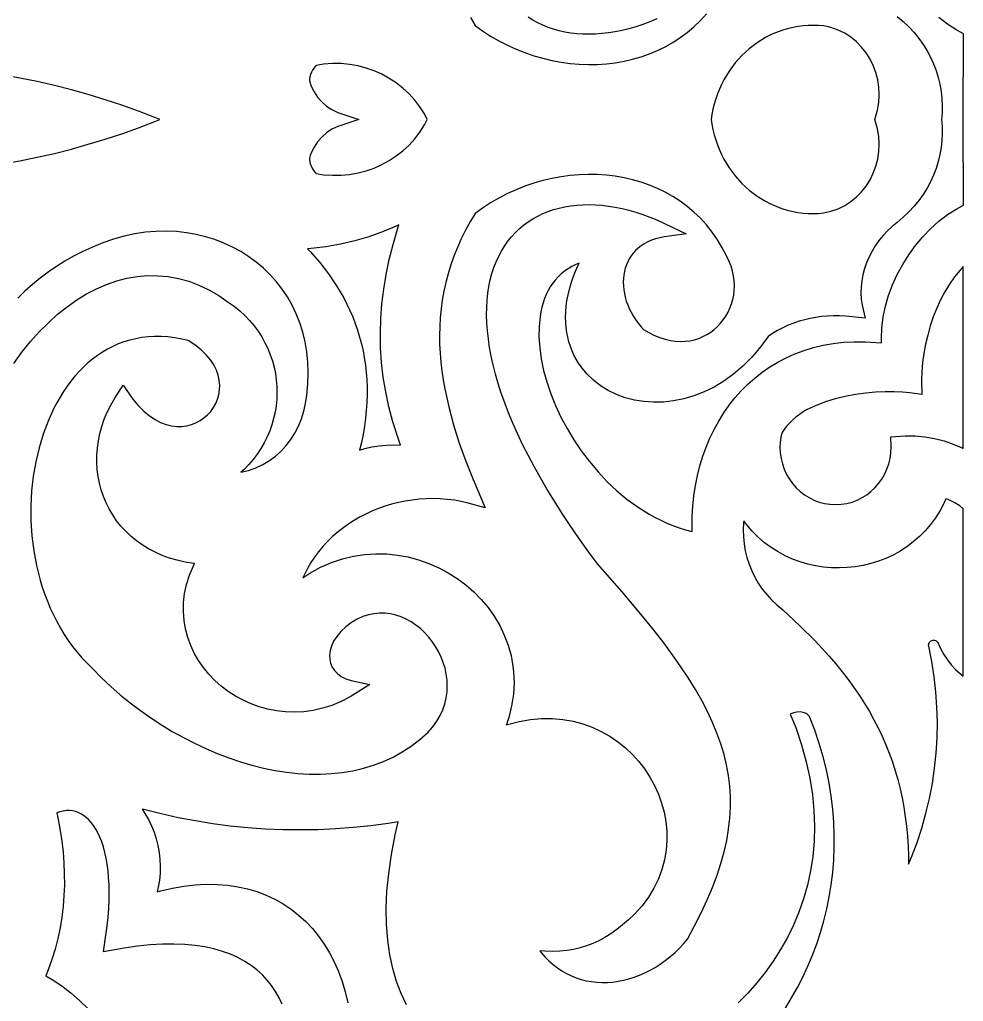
# Model space of a CAD drawing. Extents: x -375 to 375, y -1025 to 1025.
# Drawn here: x -192.5 to -135, y 319.1 to 379 of the extents above; entities that cross this region are included whole.
import ezdxf

# ---------------------------------------------------------------- set-up
doc = ezdxf.new("R2010")
doc.units = 0
doc.layers.add('LAYER_10', color=1, linetype='CONTINUOUS')

msp = doc.modelspace()

# ---------------------------------------------------------------- linework, layer by layer
at = {"layer": 'LAYER_10'}
for points in [[(-165.055, 379.078), (-164.763, 378.593), (-164.324, 378.277), (-163.827, 377.955), (-163.318, 377.661), (-162.799, 377.393), (-162.27, 377.153), (-161.733, 376.939), (-161.189, 376.754), (-160.64, 376.595), (-160.087, 376.465), (-159.532, 376.362), (-158.976, 376.286), (-158.42, 376.239), (-157.866, 376.219), (-157.314, 376.227), (-156.767, 376.264), (-156.226, 376.328), (-155.692, 376.42), (-155.167, 376.541), (-154.651, 376.689), (-154.147, 376.866), (-153.655, 377.071), (-153.177, 377.305), (-152.713, 377.566), (-152.267, 377.857), (-151.838, 378.175), (-151.427, 378.522), (-151.037, 378.898), (-150.668, 379.303)], [(-153.689, 378.995), (-154.123, 378.819), (-154.552, 378.662), (-154.977, 378.523), (-155.398, 378.403), (-155.815, 378.3), (-156.228, 378.216), (-156.635, 378.15), (-157.036, 378.102), (-157.432, 378.072), (-157.821, 378.06), (-158.203, 378.066), (-158.578, 378.09), (-158.945, 378.132), (-159.303, 378.191), (-159.653, 378.269), (-159.994, 378.365), (-160.325, 378.479), (-160.646, 378.61), (-160.956, 378.76), (-161.255, 378.927), (-161.541, 379.112)], [(-139.029, 379.149), (-138.665, 378.837), (-138.324, 378.507), (-138.008, 378.163), (-137.717, 377.806), (-137.453, 377.436), (-137.215, 377.054), (-137.004, 376.662), (-136.819, 376.26), (-136.662, 375.85), (-136.532, 375.432), (-136.429, 375.008), (-136.354, 374.578), (-136.307, 374.144), (-136.289, 373.707), (-136.298, 373.268), (-136.333, 372.864), (-136.298, 372.461), (-136.289, 372.022), (-136.307, 371.585), (-136.354, 371.151), (-136.429, 370.721), (-136.532, 370.297), (-136.662, 369.879), (-136.819, 369.469), (-137.004, 369.067), (-137.215, 368.675), (-137.453, 368.293), (-137.717, 367.923), (-138.008, 367.566), (-138.324, 367.222), (-138.665, 366.892), (-139.029, 366.58), (-139.346, 366.327), (-139.632, 366.062), (-139.898, 365.778), (-140.144, 365.475), (-140.369, 365.156), (-140.57, 364.823), (-140.748, 364.479), (-140.9, 364.124), (-141.027, 363.761), (-141.125, 363.393), (-141.196, 363.02), (-141.237, 362.646), (-141.249, 362.272), (-141.229, 361.9), (-141.177, 361.531), (-140.99, 360.73), (-142.182, 360.858), (-142.55, 360.875), (-142.916, 360.878), (-143.277, 360.864), (-143.634, 360.835), (-143.986, 360.789), (-144.333, 360.727), (-144.675, 360.648), (-145.013, 360.551), (-145.347, 360.438), (-145.677, 360.307), (-146.002, 360.157), (-146.323, 359.99), (-146.639, 359.803), (-146.909, 359.626), (-147.115, 359.327), (-147.366, 358.992), (-147.624, 358.673), (-147.891, 358.369), (-148.437, 357.816), (-149.008, 357.327), (-149.596, 356.901), (-150.198, 356.538), (-150.811, 356.237), (-151.429, 355.996), (-152.05, 355.814), (-152.67, 355.69), (-153.284, 355.622), (-153.89, 355.609), (-154.483, 355.65), (-155.06, 355.743), (-155.616, 355.888), (-156.148, 356.082), (-156.652, 356.326), (-157.125, 356.617), (-157.561, 356.955), (-157.957, 357.338), (-158.306, 357.762), (-158.466, 357.994), (-158.611, 358.234), (-158.742, 358.484), (-158.86, 358.743), (-158.963, 359.012), (-159.052, 359.29), (-159.125, 359.576), (-159.182, 359.872), (-159.223, 360.175), (-159.247, 360.487), (-159.255, 360.806), (-159.244, 361.133), (-159.216, 361.466), (-159.169, 361.807), (-159.104, 362.154), (-159.02, 362.508), (-158.916, 362.868), (-158.793, 363.234), (-158.649, 363.606), (-158.485, 363.983), (-158.43, 364.096), (-158.621, 364.017), (-158.871, 363.893), (-159.105, 363.754), (-159.323, 363.601), (-159.525, 363.436), (-159.713, 363.257), (-159.885, 363.066), (-160.044, 362.863), (-160.188, 362.647), (-160.318, 362.42), (-160.435, 362.181), (-160.538, 361.932), (-160.628, 361.671), (-160.704, 361.401), (-160.766, 361.12), (-160.815, 360.834), (-160.874, 360.226), (-160.88, 359.591), (-160.835, 358.931), (-160.738, 358.25), (-160.592, 357.554), (-160.398, 356.847), (-160.157, 356.133), (-159.87, 355.418), (-159.539, 354.706), (-159.166, 354.002), (-158.751, 353.311), (-158.297, 352.637), (-157.806, 351.985), (-157.278, 351.359), (-156.716, 350.763), (-156.121, 350.204), (-155.494, 349.684), (-154.838, 349.208), (-154.151, 348.779), (-153.801, 348.586), (-153.443, 348.405), (-153.078, 348.239), (-152.708, 348.087), (-152.331, 347.951), (-151.949, 347.831), (-151.561, 347.726), (-151.537, 347.721), (-151.545, 347.981), (-151.534, 348.634), (-151.495, 349.276), (-151.428, 349.908), (-151.333, 350.529), (-151.21, 351.137), (-151.06, 351.731), (-150.884, 352.311), (-150.681, 352.875), (-150.452, 353.423), (-150.197, 353.953), (-149.917, 354.465), (-149.611, 354.957), (-149.281, 355.428), (-148.927, 355.878), (-148.549, 356.305), (-148.147, 356.708), (-147.722, 357.086), (-147.275, 357.438), (-146.805, 357.763), (-146.313, 358.06), (-145.801, 358.327), (-145.267, 358.565), (-144.713, 358.771), (-144.14, 358.946), (-143.547, 359.087), (-142.936, 359.194), (-142.306, 359.266), (-141.659, 359.302), (-140.994, 359.302), (-140.312, 359.263), (-139.983, 359.227), (-139.993, 359.499), (-139.969, 360.152), (-139.885, 360.812), (-139.747, 361.472), (-139.556, 362.126), (-139.315, 362.771), (-139.029, 363.401), (-138.699, 364.014), (-138.328, 364.603), (-137.92, 365.166), (-137.476, 365.698), (-137, 366.193), (-136.495, 366.649), (-135.962, 367.059), (-135.404, 367.419), (-135, 367.632), (-135.002, 372.864), (-135, 378.097), (-135.404, 378.31), (-135.962, 378.67), (-136.495, 379.08)], [(-193.584, 370.147), (-192.528, 370.338), (-191.476, 370.554), (-190.43, 370.794), (-189.39, 371.059), (-188.357, 371.347), (-187.331, 371.66), (-186.312, 371.996), (-185.301, 372.357), (-184.298, 372.741), (-183.999, 372.864), (-184.298, 372.988), (-185.301, 373.372), (-186.312, 373.732), (-187.331, 374.069), (-188.357, 374.382), (-189.39, 374.67), (-190.43, 374.935), (-191.476, 375.175), (-192.528, 375.391), (-193.584, 375.582)], [(-192.908, 357.971), (-192.404, 358.661), (-191.882, 359.308), (-191.345, 359.909), (-190.794, 360.465), (-190.229, 360.975), (-189.653, 361.437), (-189.065, 361.851), (-188.467, 362.217), (-187.86, 362.533), (-187.246, 362.798), (-186.626, 363.012), (-186, 363.173), (-185.372, 363.281), (-184.741, 363.334), (-184.109, 363.332), (-183.479, 363.275), (-182.852, 363.16), (-182.229, 362.988), (-181.613, 362.759), (-181.004, 362.471), (-180.404, 362.125), (-179.821, 361.725), (-179.465, 361.469), (-179.127, 361.193), (-178.812, 360.9), (-178.52, 360.593), (-178.252, 360.273), (-178.007, 359.94), (-177.786, 359.596), (-177.589, 359.242), (-177.414, 358.879), (-177.264, 358.508), (-177.137, 358.13), (-177.034, 357.747), (-176.954, 357.36), (-176.898, 356.97), (-176.865, 356.577), (-176.856, 356.183), (-176.871, 355.79), (-176.909, 355.398), (-176.971, 355.008), (-177.056, 354.622), (-177.165, 354.241), (-177.297, 353.865), (-177.453, 353.496), (-177.633, 353.136), (-177.835, 352.784), (-178.062, 352.443), (-178.311, 352.113), (-178.584, 351.797), (-178.88, 351.494), (-179.049, 351.341), (-178.587, 351.454), (-178.14, 351.611), (-177.717, 351.81), (-177.319, 352.046), (-176.948, 352.319), (-176.605, 352.626), (-176.292, 352.965), (-176.009, 353.333), (-175.758, 353.729), (-175.541, 354.149), (-175.359, 354.593), (-175.214, 355.057), (-175.107, 355.539), (-175.038, 356.046), (-174.967, 356.735), (-174.942, 357.402), (-174.963, 358.052), (-175.026, 358.683), (-175.13, 359.295), (-175.275, 359.886), (-175.458, 360.456), (-175.677, 361.005), (-175.932, 361.53), (-176.22, 362.032), (-176.541, 362.509), (-176.893, 362.961), (-177.274, 363.386), (-177.683, 363.784), (-178.119, 364.153), (-178.579, 364.492), (-179.063, 364.801), (-179.569, 365.079), (-180.096, 365.323), (-180.642, 365.534), (-181.205, 365.711), (-181.784, 365.851), (-182.378, 365.955), (-182.985, 366.021), (-183.603, 366.048), (-184.231, 366.035), (-184.868, 365.981), (-185.512, 365.886), (-186.162, 365.747), (-186.815, 365.564), (-187.472, 365.335), (-188.134, 365.058), (-188.701, 364.803), (-189.252, 364.524), (-189.788, 364.222), (-190.308, 363.898), (-190.813, 363.553), (-191.3, 363.186), (-191.77, 362.799), (-192.223, 362.393), (-192.656, 361.969)], [(-145.855, 318.647), (-145.477, 319.263), (-145.121, 319.894), (-144.789, 320.54), (-144.481, 321.201), (-144.198, 321.875), (-143.941, 322.561), (-143.709, 323.26), (-143.504, 323.971), (-143.327, 324.692), (-143.177, 325.424), (-143.056, 326.166), (-142.964, 326.916), (-142.901, 327.675), (-142.87, 328.442), (-142.869, 329.217), (-142.9, 329.998), (-142.963, 330.785), (-143.059, 331.577), (-143.189, 332.374), (-143.353, 333.176), (-143.552, 333.981), (-143.787, 334.789), (-144.058, 335.6), (-144.355, 336.383), (-144.401, 336.451), (-144.462, 336.519), (-144.53, 336.576), (-144.595, 336.619), (-144.768, 336.689), (-144.953, 336.718), (-145.153, 336.708), (-145.359, 336.659), (-145.554, 336.575), (-145.225, 335.758), (-144.868, 334.709), (-144.579, 333.678), (-144.358, 332.665), (-144.201, 331.672), (-144.108, 330.698), (-144.075, 329.744), (-144.101, 328.812), (-144.183, 327.901), (-144.319, 327.014), (-144.506, 326.15), (-144.744, 325.311), (-145.029, 324.497), (-145.358, 323.709), (-145.73, 322.947), (-146.143, 322.212), (-146.593, 321.505), (-147.08, 320.826), (-147.599, 320.176), (-148.15, 319.556), (-148.729, 318.966)], [(-176.537, 318.878), (-176.723, 319.276), (-176.937, 319.656), (-177.178, 320.015), (-177.447, 320.355), (-177.745, 320.674), (-178.072, 320.971), (-178.429, 321.246), (-178.818, 321.497), (-179.238, 321.725), (-179.691, 321.927), (-180.178, 322.104), (-180.699, 322.252), (-181.255, 322.372), (-181.846, 322.463), (-182.474, 322.522), (-183.138, 322.548), (-183.838, 322.542), (-184.577, 322.5), (-185.353, 322.423), (-186.168, 322.309), (-187.442, 322.082), (-187.282, 323.095), (-187.208, 323.657), (-187.152, 324.2), (-187.113, 324.722), (-187.091, 325.224), (-187.085, 325.705), (-187.094, 326.166), (-187.118, 326.605), (-187.156, 327.023), (-187.208, 327.419), (-187.273, 327.794), (-187.35, 328.146), (-187.439, 328.476), (-187.539, 328.783), (-187.65, 329.067), (-187.77, 329.328), (-187.898, 329.566), (-188.035, 329.78), (-188.178, 329.971), (-188.327, 330.139), (-188.482, 330.283), (-188.642, 330.405), (-188.805, 330.506), (-188.973, 330.585), (-189.145, 330.643), (-189.322, 330.68), (-189.504, 330.697), (-189.691, 330.693), (-189.885, 330.667), (-190.085, 330.619), (-190.286, 330.549), (-190.198, 330.146), (-190.075, 329.487), (-189.976, 328.826), (-189.9, 328.164), (-189.848, 327.501), (-189.821, 326.837), (-189.819, 326.174), (-189.843, 325.512), (-189.894, 324.853), (-189.973, 324.195), (-190.079, 323.541), (-190.214, 322.891), (-190.379, 322.246), (-190.574, 321.607), (-190.799, 320.974), (-190.949, 320.609), (-190.569, 320.392), (-189.979, 320), (-189.423, 319.574), (-188.901, 319.117), (-188.415, 318.63)], [(-168.949, 318.834), (-169.276, 319.528), (-169.556, 320.27), (-169.788, 321.062), (-169.969, 321.903), (-170.097, 322.794), (-170.171, 323.736), (-170.187, 324.727), (-170.146, 325.771), (-170.043, 326.866), (-169.878, 328.013), (-169.648, 329.214), (-169.46, 330.012), (-170.072, 329.912), (-171.139, 329.77), (-172.208, 329.658), (-173.279, 329.578), (-174.351, 329.53), (-175.423, 329.512), (-176.495, 329.526), (-177.566, 329.571), (-178.635, 329.647), (-179.701, 329.754), (-180.764, 329.892), (-181.823, 330.06), (-182.877, 330.26), (-183.925, 330.491), (-184.968, 330.752), (-185.082, 330.785), (-184.906, 330.52), (-184.693, 330.147), (-184.507, 329.763), (-184.348, 329.369), (-184.216, 328.966), (-184.113, 328.556), (-184.037, 328.14), (-183.99, 327.72), (-183.972, 327.297), (-183.982, 326.873), (-184.022, 326.448), (-184.092, 326.025), (-184.159, 325.739), (-183.957, 325.797), (-183.234, 325.963), (-182.528, 326.084), (-181.837, 326.162), (-181.163, 326.197), (-180.507, 326.19), (-179.869, 326.141), (-179.25, 326.05), (-178.651, 325.92), (-178.074, 325.749), (-177.518, 325.539), (-176.985, 325.291), (-176.476, 325.005), (-175.991, 324.682), (-175.532, 324.323), (-175.1, 323.929), (-174.695, 323.501), (-174.319, 323.04), (-173.971, 322.547), (-173.653, 322.023), (-173.366, 321.468), (-173.109, 320.884), (-172.884, 320.272), (-172.691, 319.632), (-172.531, 318.966)]]:
    msp.add_lwpolyline(points, dxfattribs=at)
for points in [[(-144.151, 367.124), (-143.838, 367.134), (-143.534, 367.159), (-143.075, 367.259), (-142.642, 367.411), (-142.237, 367.61), (-141.861, 367.852), (-141.517, 368.133), (-141.205, 368.451), (-140.93, 368.801), (-140.691, 369.18), (-140.492, 369.583), (-140.334, 370.007), (-140.22, 370.447), (-140.151, 370.9), (-140.129, 371.362), (-140.157, 371.829), (-140.235, 372.297), (-140.395, 372.864), (-140.235, 373.432), (-140.157, 373.9), (-140.129, 374.367), (-140.151, 374.829), (-140.22, 375.282), (-140.334, 375.722), (-140.492, 376.146), (-140.691, 376.549), (-140.93, 376.928), (-141.205, 377.278), (-141.517, 377.596), (-141.861, 377.877), (-142.237, 378.119), (-142.642, 378.318), (-143.08, 378.471), (-143.302, 378.527), (-143.53, 378.569), (-143.838, 378.595), (-144.151, 378.605), (-144.461, 378.598), (-144.768, 378.575), (-145.071, 378.537), (-145.371, 378.483), (-145.665, 378.415), (-145.955, 378.331), (-146.24, 378.234), (-146.519, 378.122), (-146.792, 377.997), (-147.056, 377.86), (-147.571, 377.542), (-148.052, 377.178), (-148.498, 376.767), (-148.907, 376.312), (-149.277, 375.814), (-149.443, 375.555), (-149.599, 375.284), (-149.742, 375.004), (-149.874, 374.715), (-149.993, 374.419), (-150.098, 374.115), (-150.19, 373.803), (-150.268, 373.484), (-150.331, 373.158), (-150.374, 372.864), (-150.331, 372.57), (-150.268, 372.245), (-150.19, 371.926), (-150.098, 371.614), (-149.993, 371.31), (-149.874, 371.013), (-149.742, 370.725), (-149.599, 370.445), (-149.443, 370.174), (-149.277, 369.915), (-148.907, 369.417), (-148.498, 368.962), (-148.052, 368.551), (-147.571, 368.187), (-147.056, 367.869), (-146.792, 367.732), (-146.519, 367.607), (-146.24, 367.495), (-145.955, 367.398), (-145.665, 367.314), (-145.371, 367.246), (-145.071, 367.192), (-144.768, 367.153), (-144.461, 367.131)], [(-170.453, 370.111), (-170.004, 370.357), (-169.577, 370.638), (-169.175, 370.953), (-168.801, 371.301), (-168.456, 371.681), (-168.144, 372.09), (-167.867, 372.529), (-167.695, 372.864), (-167.867, 373.2), (-168.144, 373.638), (-168.456, 374.048), (-168.801, 374.428), (-169.175, 374.776), (-169.577, 375.091), (-170.004, 375.372), (-170.453, 375.618), (-170.923, 375.827), (-171.409, 375.998), (-171.911, 376.129), (-172.424, 376.22), (-172.947, 376.268), (-173.477, 376.273), (-174.012, 376.234), (-174.465, 376.162), (-174.514, 376.113), (-174.607, 375.998), (-174.687, 375.875), (-174.753, 375.745), (-174.806, 375.61), (-174.844, 375.471), (-174.867, 375.328), (-174.872, 375.225), (-174.763, 374.892), (-174.594, 374.546), (-174.38, 374.227), (-174.125, 373.938), (-173.832, 373.684), (-173.505, 373.467), (-173.147, 373.293), (-171.871, 372.864), (-173.147, 372.436), (-173.505, 372.262), (-173.832, 372.045), (-174.125, 371.791), (-174.38, 371.502), (-174.594, 371.183), (-174.765, 370.832), (-174.83, 370.655), (-174.873, 370.509), (-174.867, 370.401), (-174.844, 370.258), (-174.806, 370.119), (-174.753, 369.984), (-174.687, 369.854), (-174.607, 369.731), (-174.514, 369.616), (-174.465, 369.567), (-174.012, 369.495), (-173.477, 369.456), (-172.947, 369.461), (-172.424, 369.509), (-171.911, 369.6), (-171.409, 369.731), (-170.923, 369.902)], [(-158.799, 336.146), (-158.2, 335.985), (-157.625, 335.777), (-157.076, 335.524), (-156.556, 335.229), (-156.064, 334.895), (-155.604, 334.524), (-155.177, 334.12), (-154.785, 333.686), (-154.428, 333.224), (-154.11, 332.737), (-153.831, 332.228), (-153.593, 331.699), (-153.399, 331.154), (-153.249, 330.595), (-153.145, 330.024), (-153.09, 329.446), (-153.084, 328.862), (-153.131, 328.276), (-153.231, 327.69), (-153.387, 327.109), (-153.599, 326.535), (-153.869, 325.971), (-154.2, 325.42), (-154.591, 324.887), (-155.045, 324.371), (-155.417, 324.027), (-155.777, 323.718), (-156.136, 323.436), (-156.496, 323.182), (-156.858, 322.954), (-157.224, 322.754), (-157.597, 322.582), (-157.978, 322.436), (-158.369, 322.317), (-158.77, 322.225), (-159.184, 322.16), (-159.611, 322.12), (-160.054, 322.105), (-160.515, 322.115), (-160.826, 322.137), (-160.764, 322.055), (-160.527, 321.78), (-160.279, 321.529), (-160.021, 321.3), (-159.753, 321.094), (-159.477, 320.911), (-159.193, 320.749), (-158.901, 320.609), (-158.602, 320.49), (-158.298, 320.392), (-157.987, 320.315), (-157.672, 320.258), (-157.353, 320.222), (-157.031, 320.206), (-156.706, 320.211), (-156.379, 320.235), (-156.051, 320.279), (-155.722, 320.343), (-155.395, 320.426), (-155.068, 320.529), (-154.744, 320.651), (-154.422, 320.791), (-154.105, 320.951), (-153.792, 321.128), (-153.484, 321.325), (-153.183, 321.539), (-152.889, 321.771), (-152.603, 322.021), (-152.326, 322.289), (-152.058, 322.573), (-151.817, 322.856), (-151.385, 323.658), (-150.981, 324.462), (-150.619, 325.244), (-150.299, 326.005), (-150.021, 326.747), (-149.783, 327.472), (-149.587, 328.181), (-149.43, 328.875), (-149.314, 329.557), (-149.237, 330.228), (-149.2, 330.889), (-149.202, 331.543), (-149.242, 332.192), (-149.321, 332.837), (-149.439, 333.481), (-149.595, 334.124), (-149.79, 334.769), (-150.023, 335.418), (-150.294, 336.073), (-150.605, 336.734), (-150.953, 337.403), (-151.34, 338.082), (-151.765, 338.773), (-152.229, 339.476), (-152.73, 340.193), (-153.27, 340.927), (-153.847, 341.677), (-154.461, 342.445), (-155.802, 344.046), (-157.301, 345.749), (-157.891, 346.545), (-158.446, 347.32), (-158.971, 348.081), (-159.468, 348.83), (-159.937, 349.565), (-160.379, 350.286), (-160.793, 350.995), (-161.18, 351.69), (-161.541, 352.371), (-161.876, 353.039), (-162.185, 353.693), (-162.469, 354.334), (-162.729, 354.961), (-162.964, 355.574), (-163.176, 356.173), (-163.363, 356.759), (-163.528, 357.33), (-163.67, 357.887), (-163.79, 358.431), (-163.888, 358.96), (-163.964, 359.475), (-164.02, 359.975), (-164.054, 360.462), (-164.068, 360.934), (-164.062, 361.391), (-164.037, 361.834), (-163.992, 362.263), (-163.928, 362.676), (-163.845, 363.075), (-163.744, 363.458), (-163.625, 363.826), (-163.488, 364.179), (-163.335, 364.516), (-163.164, 364.837), (-162.977, 365.142), (-162.775, 365.43), (-162.557, 365.702), (-162.324, 365.956), (-162.076, 366.194), (-161.815, 366.414), (-161.541, 366.617), (-161.255, 366.802), (-160.956, 366.969), (-160.646, 367.119), (-160.325, 367.25), (-159.994, 367.364), (-159.653, 367.46), (-159.303, 367.538), (-158.945, 367.597), (-158.578, 367.639), (-158.203, 367.663), (-157.821, 367.669), (-157.432, 367.657), (-157.036, 367.627), (-156.635, 367.579), (-156.228, 367.513), (-155.815, 367.429), (-155.398, 367.326), (-154.977, 367.206), (-154.552, 367.067), (-154.123, 366.91), (-153.691, 366.735), (-153.257, 366.541), (-151.894, 365.879), (-153.227, 365.706), (-153.51, 365.65), (-153.774, 365.578), (-154.02, 365.49), (-154.248, 365.389), (-154.458, 365.275), (-154.651, 365.149), (-154.826, 365.012), (-154.986, 364.864), (-155.129, 364.706), (-155.257, 364.539), (-155.37, 364.363), (-155.467, 364.179), (-155.55, 363.987), (-155.617, 363.788), (-155.67, 363.582), (-155.708, 363.37), (-155.73, 363.153), (-155.738, 362.931), (-155.731, 362.706), (-155.708, 362.478), (-155.671, 362.248), (-155.618, 362.017), (-155.551, 361.785), (-155.468, 361.554), (-155.37, 361.325), (-155.258, 361.097), (-155.13, 360.873), (-154.988, 360.652), (-154.831, 360.437), (-154.659, 360.227), (-154.496, 360.05), (-154.181, 359.861), (-153.843, 359.69), (-153.511, 359.553), (-153.185, 359.449), (-152.866, 359.376), (-152.554, 359.333), (-152.251, 359.317), (-151.957, 359.329), (-151.672, 359.365), (-151.397, 359.425), (-151.132, 359.509), (-150.879, 359.614), (-150.637, 359.74), (-150.408, 359.885), (-150.193, 360.048), (-149.992, 360.229), (-149.806, 360.426), (-149.636, 360.637), (-149.483, 360.863), (-149.348, 361.1), (-149.231, 361.349), (-149.134, 361.608), (-149.057, 361.876), (-149.002, 362.151), (-148.968, 362.433), (-148.958, 362.721), (-148.971, 363.013), (-149.008, 363.308), (-149.071, 363.605), (-149.161, 363.904), (-149.278, 364.202), (-149.427, 364.508), (-149.701, 365.036), (-149.999, 365.529), (-150.322, 365.992), (-150.668, 366.426), (-151.037, 366.831), (-151.427, 367.207), (-151.838, 367.554), (-152.267, 367.872), (-152.713, 368.162), (-153.177, 368.424), (-153.655, 368.658), (-154.147, 368.863), (-154.651, 369.04), (-155.167, 369.188), (-155.692, 369.309), (-156.226, 369.401), (-156.767, 369.465), (-157.314, 369.502), (-157.866, 369.51), (-158.42, 369.49), (-158.976, 369.443), (-159.532, 369.367), (-160.087, 369.264), (-160.64, 369.133), (-161.189, 368.975), (-161.733, 368.789), (-162.27, 368.576), (-162.799, 368.336), (-163.318, 368.068), (-163.827, 367.774), (-164.324, 367.452), (-164.763, 367.136), (-165.055, 366.651), (-165.348, 366.118), (-165.614, 365.585), (-165.854, 365.051), (-166.068, 364.518), (-166.257, 363.984), (-166.421, 363.45), (-166.562, 362.915), (-166.679, 362.379), (-166.774, 361.843), (-166.848, 361.307), (-166.9, 360.769), (-166.931, 360.23), (-166.942, 359.691), (-166.934, 359.15), (-166.907, 358.608), (-166.862, 358.065), (-166.8, 357.521), (-166.72, 356.975), (-166.624, 356.431), (-166.384, 355.331), (-166.086, 354.228), (-165.735, 353.121), (-165.334, 352.008), (-164.89, 350.89), (-164.151, 349.17), (-165.189, 349.462), (-165.613, 349.558), (-166.039, 349.632), (-166.468, 349.685), (-166.898, 349.718), (-167.329, 349.729), (-167.758, 349.721), (-168.186, 349.692), (-168.612, 349.644), (-169.034, 349.576), (-169.452, 349.489), (-169.865, 349.384), (-170.271, 349.261), (-170.671, 349.119), (-171.062, 348.96), (-171.444, 348.784), (-171.816, 348.591), (-172.178, 348.382), (-172.527, 348.157), (-172.864, 347.916), (-173.188, 347.659), (-173.496, 347.388), (-173.79, 347.103), (-174.067, 346.803), (-174.328, 346.489), (-174.57, 346.163), (-174.794, 345.823), (-174.998, 345.47), (-175.181, 345.105), (-175.272, 344.895), (-175.16, 344.974), (-174.841, 345.18), (-174.518, 345.369), (-174.192, 345.54), (-173.862, 345.695), (-173.528, 345.834), (-172.861, 346.06), (-172.187, 346.224), (-171.51, 346.327), (-170.835, 346.37), (-170.165, 346.357), (-169.502, 346.289), (-168.851, 346.169), (-168.214, 345.998), (-167.593, 345.779), (-166.993, 345.515), (-166.416, 345.206), (-165.864, 344.856), (-165.342, 344.466), (-164.852, 344.039), (-164.397, 343.575), (-163.98, 343.078), (-163.605, 342.55), (-163.274, 341.991), (-162.991, 341.405), (-162.759, 340.794), (-162.582, 340.159), (-162.463, 339.508), (-162.426, 339.169), (-162.404, 338.83), (-162.399, 338.487), (-162.41, 338.141), (-162.438, 337.791), (-162.482, 337.439), (-162.545, 337.083), (-162.625, 336.726), (-162.724, 336.366), (-162.841, 336.005), (-162.872, 335.922), (-162.799, 335.948), (-162.094, 336.133), (-161.402, 336.253), (-160.724, 336.312), (-160.063, 336.312), (-159.421, 336.256)], [(-171.525, 354.141), (-171.608, 353.646), (-171.708, 353.145), (-171.813, 352.691), (-171.506, 352.784), (-171.067, 352.884), (-170.624, 352.956), (-170.177, 352.998), (-169.728, 353.009), (-169.319, 352.993), (-169.49, 353.473), (-169.781, 354.407), (-170.024, 355.328), (-170.22, 356.24), (-170.37, 357.144), (-170.474, 358.043), (-170.534, 358.937), (-170.55, 359.828), (-170.523, 360.72), (-170.454, 361.613), (-170.344, 362.509), (-170.194, 363.411), (-170.005, 364.32), (-169.777, 365.238), (-169.511, 366.168), (-169.429, 366.425), (-169.592, 366.346), (-170.416, 366.001), (-171.258, 365.702), (-172.115, 365.451), (-172.986, 365.247), (-173.868, 365.092), (-174.759, 364.986), (-174.983, 364.971), (-174.827, 364.812), (-174.24, 364.139), (-173.702, 363.443), (-173.216, 362.722), (-172.782, 361.976), (-172.404, 361.208), (-172.234, 360.811), (-172.079, 360.41), (-171.939, 360.003), (-171.814, 359.59), (-171.703, 359.17), (-171.608, 358.744), (-171.528, 358.312), (-171.463, 357.874), (-171.414, 357.429), (-171.381, 356.978), (-171.364, 356.521), (-171.363, 356.057), (-171.379, 355.588), (-171.411, 355.112), (-171.46, 354.63)], [(-139.55, 351.842), (-139.466, 352.18), (-139.414, 352.531), (-139.397, 352.892), (-139.428, 353.498), (-138.542, 353.563), (-137.941, 353.558), (-137.345, 353.504), (-136.757, 353.403), (-136.18, 353.255), (-135.618, 353.062), (-135.074, 352.824), (-135.002, 352.785), (-135.002, 363.89), (-135.223, 363.658), (-135.547, 363.258), (-135.85, 362.822), (-136.13, 362.356), (-136.388, 361.862), (-136.622, 361.347), (-136.831, 360.813), (-137.015, 360.267), (-137.173, 359.712), (-137.304, 359.152), (-137.408, 358.593), (-137.485, 358.039), (-137.533, 357.494), (-137.552, 356.964), (-137.535, 356.08), (-138.272, 356.187), (-138.717, 356.225), (-139.218, 356.244), (-139.766, 356.242), (-140.348, 356.215), (-140.955, 356.162), (-141.575, 356.079), (-142.199, 355.966), (-142.815, 355.819), (-143.414, 355.637), (-143.984, 355.417), (-144.52, 355.158), (-144.765, 355.016), (-144.999, 354.863), (-145.219, 354.699), (-145.423, 354.526), (-145.611, 354.343), (-145.781, 354.15), (-145.932, 353.946), (-146.05, 353.754), (-146.1, 353.584), (-146.146, 353.367), (-146.175, 353.135), (-146.186, 352.893), (-146.168, 352.531), (-146.116, 352.18), (-146.033, 351.842), (-145.918, 351.517), (-145.775, 351.209), (-145.605, 350.918), (-145.409, 350.646), (-145.19, 350.396), (-144.949, 350.168), (-144.687, 349.965), (-144.407, 349.789), (-144.111, 349.64), (-143.8, 349.522), (-143.475, 349.435), (-143.138, 349.382), (-142.791, 349.364), (-142.444, 349.382), (-142.107, 349.435), (-141.783, 349.522), (-141.471, 349.64), (-141.175, 349.789), (-140.895, 349.965), (-140.634, 350.168), (-140.392, 350.396), (-140.173, 350.646), (-139.977, 350.918), (-139.807, 351.209), (-139.664, 351.517)], [(-184.547, 336.354), (-183.897, 335.929), (-183.235, 335.527), (-182.562, 335.151), (-181.879, 334.8), (-181.189, 334.476), (-180.493, 334.18), (-179.791, 333.912), (-179.087, 333.674), (-178.382, 333.467), (-177.676, 333.291), (-176.972, 333.148), (-176.272, 333.038), (-175.576, 332.962), (-174.886, 332.922), (-174.204, 332.917), (-173.532, 332.949), (-172.871, 333.019), (-172.221, 333.128), (-171.586, 333.275), (-170.966, 333.463), (-170.362, 333.692), (-169.776, 333.963), (-169.21, 334.277), (-168.663, 334.634), (-168.138, 335.036), (-167.641, 335.48), (-167.354, 335.807), (-167.109, 336.147), (-166.906, 336.495), (-166.744, 336.849), (-166.621, 337.208), (-166.535, 337.57), (-166.484, 337.933), (-166.467, 338.298), (-166.483, 338.661), (-166.53, 339.021), (-166.607, 339.376), (-166.712, 339.724), (-166.843, 340.063), (-167.001, 340.392), (-167.182, 340.707), (-167.385, 341.007), (-167.609, 341.289), (-167.852, 341.553), (-168.111, 341.795), (-168.387, 342.013), (-168.675, 342.206), (-168.976, 342.373), (-169.286, 342.51), (-169.605, 342.617), (-169.931, 342.692), (-170.262, 342.734), (-170.598, 342.74), (-170.937, 342.71), (-171.278, 342.64), (-171.621, 342.53), (-171.965, 342.376), (-172.305, 342.178), (-172.663, 341.903), (-172.966, 341.615), (-173.21, 341.322), (-173.398, 341.027), (-173.532, 340.737), (-173.615, 340.454), (-173.65, 340.183), (-173.639, 339.925), (-173.585, 339.681), (-173.489, 339.454), (-173.351, 339.243), (-173.169, 339.051), (-172.94, 338.88), (-172.664, 338.736), (-172.34, 338.623), (-171.197, 338.39), (-172.389, 337.639), (-172.947, 337.35), (-173.51, 337.116), (-174.077, 336.935), (-174.645, 336.807), (-175.211, 336.729), (-175.772, 336.699), (-176.327, 336.715), (-176.874, 336.776), (-177.408, 336.879), (-177.93, 337.024), (-178.435, 337.207), (-178.922, 337.427), (-179.389, 337.682), (-179.833, 337.97), (-180.252, 338.29), (-180.644, 338.64), (-181.007, 339.018), (-181.338, 339.422), (-181.635, 339.85), (-181.895, 340.302), (-182.116, 340.774), (-182.297, 341.266), (-182.433, 341.775), (-182.522, 342.298), (-182.563, 342.835), (-182.552, 343.382), (-182.488, 343.938), (-182.368, 344.499), (-182.191, 345.064), (-181.954, 345.63), (-181.879, 345.773), (-181.943, 345.779), (-182.451, 345.859), (-182.939, 345.967), (-183.407, 346.103), (-183.855, 346.266), (-184.281, 346.454), (-184.686, 346.666), (-185.068, 346.902), (-185.428, 347.159), (-185.765, 347.438), (-186.078, 347.735), (-186.367, 348.051), (-186.632, 348.384), (-186.871, 348.733), (-187.085, 349.097), (-187.273, 349.473), (-187.435, 349.862), (-187.571, 350.262), (-187.679, 350.671), (-187.76, 351.088), (-187.813, 351.512), (-187.838, 351.942), (-187.835, 352.377), (-187.803, 352.814), (-187.742, 353.254), (-187.652, 353.694), (-187.532, 354.134), (-187.382, 354.572), (-187.201, 355.007), (-186.991, 355.438), (-186.749, 355.864), (-186.24, 356.647), (-185.651, 355.805), (-185.315, 355.401), (-184.975, 355.059), (-184.633, 354.777), (-184.291, 354.55), (-183.952, 354.376), (-183.618, 354.25), (-183.29, 354.17), (-182.97, 354.133), (-182.66, 354.135), (-182.36, 354.174), (-182.073, 354.248), (-181.8, 354.354), (-181.544, 354.489), (-181.307, 354.653), (-181.09, 354.841), (-180.897, 355.052), (-180.73, 355.283), (-180.59, 355.532), (-180.479, 355.795), (-180.4, 356.071), (-180.355, 356.357), (-180.345, 356.652), (-180.372, 356.953), (-180.44, 357.26), (-180.55, 357.571), (-180.707, 357.883), (-180.913, 358.196), (-181.171, 358.506), (-181.485, 358.812), (-181.859, 359.109), (-182.261, 359.374), (-182.658, 359.466), (-183.089, 359.541), (-183.511, 359.592), (-183.922, 359.618), (-184.324, 359.619), (-184.716, 359.598), (-185.098, 359.554), (-185.47, 359.488), (-185.832, 359.401), (-186.185, 359.293), (-186.528, 359.165), (-186.861, 359.018), (-187.185, 358.851), (-187.499, 358.666), (-187.803, 358.464), (-188.097, 358.243), (-188.382, 358.006), (-188.656, 357.753), (-188.92, 357.484), (-189.174, 357.2), (-189.417, 356.901), (-189.65, 356.589), (-189.872, 356.263), (-190.084, 355.924), (-190.284, 355.573), (-190.471, 355.213), (-190.816, 354.454), (-191.113, 353.659), (-191.362, 352.831), (-191.562, 351.975), (-191.713, 351.096), (-191.813, 350.201), (-191.86, 349.293), (-191.856, 348.378), (-191.798, 347.463), (-191.685, 346.551), (-191.518, 345.648), (-191.294, 344.756), (-191.162, 344.321), (-191.015, 343.889), (-190.854, 343.464), (-190.678, 343.045), (-190.488, 342.633), (-190.283, 342.23), (-190.064, 341.835), (-189.83, 341.449), (-189.581, 341.074), (-189.317, 340.709), (-189.039, 340.355), (-188.745, 340.012), (-188.435, 339.682), (-188.104, 339.359), (-187.556, 338.805), (-186.991, 338.275), (-186.407, 337.764), (-185.803, 337.273), (-185.183, 336.803)], [(-139.154, 333.126), (-138.998, 332.583), (-138.859, 332.031), (-138.737, 331.471), (-138.631, 330.902), (-138.542, 330.324), (-138.469, 329.736), (-138.412, 329.138), (-138.371, 328.529), (-138.345, 327.909), (-138.338, 327.425), (-138.153, 327.859), (-137.823, 328.74), (-137.531, 329.632), (-137.278, 330.532), (-137.064, 331.441), (-136.889, 332.357), (-136.754, 333.279), (-136.658, 334.205), (-136.602, 335.135), (-136.586, 336.066), (-136.61, 336.999), (-136.674, 337.932), (-136.778, 338.863), (-136.923, 339.792), (-137.11, 340.723), (-137.117, 340.788), (-137.112, 340.848), (-137.097, 340.903), (-137.073, 340.951), (-137.04, 340.993), (-137.001, 341.029), (-136.957, 341.057), (-136.909, 341.078), (-136.859, 341.091), (-136.807, 341.095), (-136.755, 341.09), (-136.704, 341.076), (-136.656, 341.052), (-136.612, 341.017), (-136.574, 340.972), (-136.542, 340.916), (-136.375, 340.552), (-136.187, 340.215), (-135.973, 339.894), (-135.733, 339.59), (-135.469, 339.306), (-135.183, 339.041), (-135.002, 338.899), (-135.002, 349.11), (-135.212, 349.285), (-135.55, 349.5), (-135.918, 349.671), (-136.073, 349.719), (-136.174, 349.481), (-136.42, 349.008), (-136.695, 348.564), (-136.998, 348.15), (-137.327, 347.764), (-137.68, 347.409), (-138.055, 347.083), (-138.449, 346.788), (-138.861, 346.522), (-139.288, 346.288), (-139.73, 346.083), (-140.183, 345.909), (-140.646, 345.766), (-141.117, 345.653), (-141.594, 345.571), (-142.075, 345.52), (-142.559, 345.5), (-143.044, 345.511), (-143.527, 345.553), (-144.007, 345.627), (-144.482, 345.732), (-144.95, 345.87), (-145.409, 346.039), (-145.857, 346.241), (-146.293, 346.475), (-146.714, 346.741), (-147.118, 347.041), (-147.504, 347.373), (-147.868, 347.738), (-148.21, 348.136), (-148.387, 348.377), (-148.403, 348.251), (-148.424, 347.82), (-148.414, 347.391), (-148.372, 346.965), (-148.301, 346.545), (-148.199, 346.132), (-148.068, 345.726), (-147.908, 345.33), (-147.72, 344.946), (-147.504, 344.573), (-147.261, 344.215), (-146.99, 343.873), (-146.694, 343.547), (-146.372, 343.241), (-146.009, 342.942), (-144.987, 341.998), (-144.045, 341.057), (-143.18, 340.116), (-142.774, 339.641), (-142.387, 339.165), (-142.019, 338.686), (-141.669, 338.205), (-141.337, 337.72), (-141.024, 337.231), (-140.728, 336.738), (-140.451, 336.239), (-140.191, 335.736), (-139.949, 335.227), (-139.724, 334.712), (-139.517, 334.19), (-139.327, 333.662)]]:
    msp.add_lwpolyline(points, close=True, dxfattribs=at)

doc.saveas('drawing.dxf')
